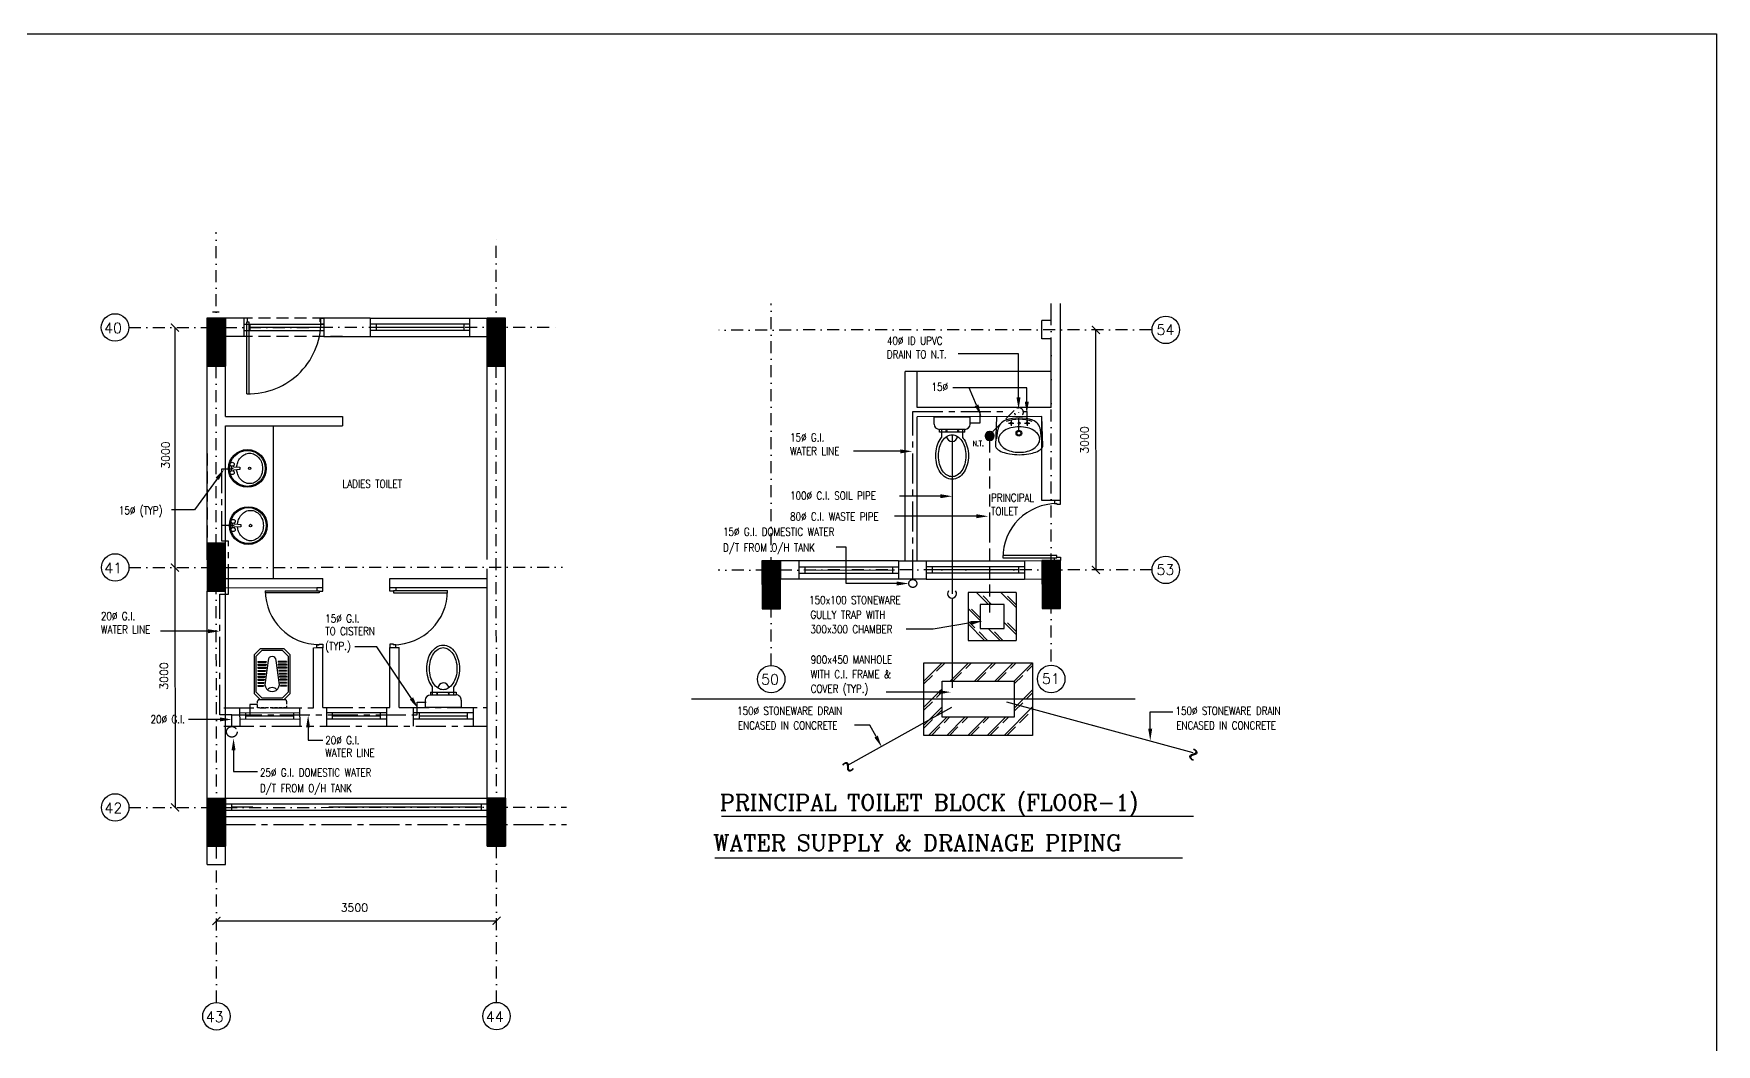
# Model space of a CAD drawing. Extents: x -437689 to -407696, y -55787 to -37037.
# Drawn here: x -421956 to -411439, y -43353 to -37037 of the extents above; entities that cross this region are included whole.
import ezdxf

# ---------------------------------------------------------------- set-up
doc = ezdxf.new("R2010")
doc.units = 0
doc.header["$LTSCALE"] = 150
doc.header["$MEASUREMENT"] = 0
for name, pattern in [('CENTER', [2, 1.25, -0.25, 0.25, -0.25]), ('DASHDOT', [1, 0.5, -0.25, 0, -0.25]), ('DASHED', [0.75, 0.5, -0.25]), ('HIDDEN', [9.525, 6.35, -3.175]), ('HIDDEN2', [0.1875, 0.125, -0.0625])]:
    doc.linetypes.add(name, pattern=pattern)
doc.layers.get('0').update_dxf_attribs({"linetype": 'CONTINUOUS'})
doc.layers.get('DEFPOINTS').update_dxf_attribs({"linetype": 'CONTINUOUS'})
for name, color, linetype in [('COL', 2, 'CONTINUOUS'), ('DIM', 6, 'CONTINUOUS'), ('DIM-NEW', 7, 'CONTINUOUS'), ('DOOR', 31, 'CONTINUOUS'), ('DR', 6, 'CONTINUOUS'), ('F', 9, 'CONTINUOUS'), ('GRID', 252, 'DASHDOT'), ('HAT', 9, 'CONTINUOUS'), ('LAYER1', 4, 'CENTER'), ('TE', 3, 'CONTINUOUS'), ('TEXT', 7, 'CONTINUOUS'), ('TOILET', 9, 'CONTINUOUS'), ('TXT', 7, 'CONTINUOUS'), ('VENT', 8, 'HIDDEN'), ('WALL', 7, 'CONTINUOUS'), ('WASTE', 3, 'DASHED'), ('WIN', 2, 'CONTINUOUS'), ('WIN-1', 56, 'CONTINUOUS')]:
    doc.layers.add(name, color=color, linetype=linetype)
doc.styles.add('RD', font='ROMAND.shx', dxfattribs={"width": 0.8})
doc.styles.add('ROMANC', font='ROMANC.SHX')
doc.styles.add('ROMAND', font='ROMAND', dxfattribs={"height": 300})
doc.styles.get("Standard").update_dxf_attribs({"font": 'romand.shx', "height": 225})
doc.styles.add('T', font='romans.shx', dxfattribs={"height": 450})
doc.styles.add('TESTI', font='ROMAND.SHX')

msp = doc.modelspace()

# ---------------------------------------------------------------- linework, layer by layer
at = {"color": 9}
for p, q in [((-415939, -39431), (-415944, -39612)), ((-415654, -39430), (-415939, -39431)), ((-415649, -39612), (-415654, -39430)), ((-415936, -39568), (-415930, -39514)), ((-415863, -39471), (-415830, -39471)), ((-415846, -39454), (-415846, -39487)), ((-415763, -39471), (-415730, -39471)), ((-415746, -39454), (-415746, -39487)), ((-415657, -39568), (-415663, -39513))]:
    msp.add_line(p, q, dxfattribs=at)
at = {"color": 0}
for p, q in [((-416009, -39554), (-415977, -39522)), ((-416008, -39543), (-415988, -39523)), ((-416006, -39563), (-415969, -39525)), ((-415966, -39575), (-416005, -39536)), ((-416002, -39569), (-415962, -39529)), ((-415960, -39571), (-416000, -39530)), ((-415997, -39574), (-415957, -39534)), ((-415956, -39565), (-415994, -39526)), ((-415990, -39578), (-415954, -39542)), ((-415953, -39557), (-415987, -39523)), ((-415952, -39547), (-415976, -39522)), ((-415984, -39579), (-416009, -39554)), ((-415974, -39578), (-416008, -39544)), ((-415981, -39579), (-415952, -39551)), ((-415966, -39575), (-415956, -39565))]:
    msp.add_line(p, q, dxfattribs=at)
for p, q in [((-420709, -40111), (-420778, -40111)), ((-415816, -40529), (-416116, -40529)), ((-416116, -40529), (-416116, -40829)), ((-415816, -40529), (-415816, -40829)), ((-415891, -40604), (-416041, -40604)), ((-416041, -40604), (-416041, -40754)), ((-415891, -40604), (-416041, -40604)), ((-415891, -40754), (-415891, -40604)), ((-416041, -40754), (-415891, -40754)), ((-416116, -40829), (-415816, -40829)), ((-416392, -41423), (-416392, -40968)), ((-416392, -40968), (-416277, -40968)), ((-416392, -40968), (-415712, -40968)), ((-415712, -40968), (-415712, -41423)), ((-416277, -41308), (-416277, -41083)), ((-416277, -41083), (-415827, -41083)), ((-415827, -41083), (-415827, -41308)), ((-415827, -41308), (-416277, -41308)), ((-416277, -41423), (-416392, -41423)), ((-415712, -41423), (-416392, -41423))]:
    msp.add_line(p, q)
at = {"color": 9, "linetype": 'HIDDEN2'}
for p, q in [((-420556, -41250), (-420556, -41209)), ((-420546, -41199), (-420385, -41199)), ((-420375, -41209), (-420375, -41250)), ((-420375, -41250), (-420556, -41250))]:
    msp.add_line(p, q, dxfattribs=at)
at = {"linetype": 'CONTINUOUS'}
for p, q in [((-417657, -41928), (-414707, -41928)), ((-417698, -42188), (-414775, -42188))]:
    msp.add_line(p, q, dxfattribs=at)
at = {"color": 0, "linetype": 'ByBlock', "const_width": 7.5}
for points in [[(-421098, -38848), (-421048, -38898)], [(-421048, -38898), (-421098, -38848)], [(-415292, -38913), (-415342, -38863)], [(-421098, -40348), (-421048, -40398)], [(-421048, -40398), (-421098, -40348)], [(-415341, -40363), (-415291, -40413)], [(-421097, -41848), (-421047, -41898)], [(-420788, -42557), (-420838, -42607)], [(-419088, -42606), (-419038, -42556)]]:
    msp.add_lwpolyline(points, dxfattribs=at)
for points in [[(-416063, -39359), (-416109, -39251), (-416160, -39251), (-416211, -39251)], [(-415749, -39337), (-415749, -39251), (-416107, -39251), (-416158, -39251)], [(-416539, -39647), (-416781, -39647), (-416831, -39647)], [(-420808, -39818), (-420951, -40013), (-421044, -40013), (-421095, -40013)], [(-416561, -40473), (-416878, -40473), (-416878, -40247), (-416940, -40247), (-416940, -40247)], [(-420867, -40771), (-421113, -40771), (-421163, -40771)], [(-416100, -40720), (-416333, -40759), (-416452, -40759), (-416503, -40759)], [(-419595, -41192), (-419810, -40869), (-419897, -40869), (-419948, -40869)], [(-416298, -41152), (-416627, -41152), (-416627, -41152)], [(-420792, -41323), (-420938, -41323), (-420988, -41323)], [(-420706, -41516), (-420706, -41648), (-420606, -41648), (-420556, -41648)]]:
    msp.add_lwpolyline(points)
at = {"color": 9}
for centre, radius in [((-415846, -39471), 6.77), ((-415798, -39534), 17.5), ((-415798, -39534), 12.3), ((-415796, -39471), 6.77), ((-415746, -39471), 6.77)]:
    msp.add_circle(centre, radius, dxfattribs=at)
for start, end in [(0, 180), (180, 360)]:
    msp.add_arc((-415981, -39551), 28.5, start, end)
for centre, radius, start, end in [((-415856, -39522), 74, 109.743, 173.3098), ((-415837, -39598), 95.7, 121.8777, 146.3341), ((-415812, -39637), 142, 104.4558, 121.8777), ((-415796, -39689), 251, 70.3021, 109.743), ((-415796, -39689), 242, 70.3021, 109.743), ((-415796, -39700), 206, 90.0226, 104.4558), ((-415796, -39700), 206, 75.5893, 90.0226), ((-415780, -39637), 142, 58.1674, 75.5893), ((-415737, -39522), 74, 6.7353, 70.3021), ((-415756, -39598), 95.7, 33.711, 58.1674), ((-415920, -39612), 24.1, 176.8665, 180.0226), ((-415920, -39612), 24.1, 180.0226, 227.5123), ((-415862, -39549), 110, 227.5123, 249.2312), ((-415874, -39573), 51.1, 146.3341, 180.0226), ((-415874, -39573), 51.1, 180.0226, 213.711), ((-415837, -39548), 95.7, 213.711, 238.1674), ((-415812, -39509), 142, 238.1674, 255.5893), ((-415796, -39447), 206, 255.5893, 270.0226), ((-415796, -39447), 206, 270.0226, 284.4558), ((-415780, -39509), 142, 284.4558, 301.8777), ((-415756, -39548), 95.7, 301.8777, 326.3341), ((-415731, -39549), 110, 290.814, 312.5328), ((-415719, -39573), 51.1, 0.0226, 33.711), ((-415719, -39573), 51.1, 326.3341, 0.0226), ((-415673, -39612), 24.1, 312.5328, 0.0226), ((-415673, -39612), 24.1, 0.0226, 3.1786), ((-415822, -39445), 221, 249.2312, 261.0846), ((-415796, -39280), 388, 261.0846, 270.0226), ((-415796, -39280), 388, 270.0226, 278.9605), ((-415770, -39445), 221, 278.9605, 290.814)]:
    msp.add_arc(centre, radius, start, end, dxfattribs=at)
at = {"color": 9, "linetype": 'HIDDEN2'}
for centre, start, end in [((-420546, -41209), 90, 180), ((-420385, -41209), 0, 90)]:
    msp.add_arc(centre, 10.1, start, end, dxfattribs=at)
for points in [[(-416051, -39354), (-416033, -39428), (-416074, -39364)], [(-415736, -39337), (-415749, -39412), (-415761, -39337)], [(-416539, -39635), (-416464, -39647), (-416539, -39660)], [(-420818, -39811), (-420764, -39758), (-420798, -39826)], [(-416561, -40461), (-416486, -40473), (-416561, -40486)], [(-420867, -40759), (-420792, -40771), (-420867, -40784)], [(-416102, -40708), (-416026, -40708), (-416098, -40733)], [(-419584, -41185), (-419553, -41254), (-419605, -41199)], [(-416298, -41140), (-416223, -41152), (-416298, -41165)], [(-420792, -41310), (-420717, -41323), (-420792, -41335)], [(-420719, -41516), (-420706, -41441), (-420694, -41516)]]:
    msp.add_solid(points)
at = {"layer": 'COL'}
for p, q in [((-420872, -38815), (-420757, -38815)), ((-420872, -38815), (-420757, -38815)), ((-419122, -38814), (-419007, -38814)), ((-419122, -38814), (-419007, -38814)), ((-420872, -39115), (-420757, -39115)), ((-420872, -39115), (-420757, -39115)), ((-420871, -40222), (-420756, -40222)), ((-420871, -40222), (-420756, -40222)), ((-417288, -40631), (-417403, -40631)), ((-417288, -40631), (-417403, -40631)), ((-415538, -40630), (-415653, -40630)), ((-415538, -40630), (-415653, -40630)), ((-420871, -42115), (-420756, -42115)), ((-420871, -42115), (-420756, -42115)), ((-419121, -42114), (-419006, -42114)), ((-419121, -42114), (-419006, -42114))]:
    msp.add_line(p, q, dxfattribs=at)
at = {"layer": 'COL', "const_width": 115}
for points in [[(-420814, -39115), (-420814, -38815)], [(-420814, -38815), (-420814, -39115)], [(-419064, -38814), (-419064, -39114)], [(-420814, -40222), (-420814, -40522)], [(-417346, -40631), (-417346, -40331)], [(-415596, -40630), (-415596, -40330)], [(-420813, -42115), (-420813, -41815)], [(-419063, -42114), (-419063, -41814)]]:
    msp.add_lwpolyline(points, dxfattribs=at)
at = {"layer": 'COL'}
for points in [[(-420872, -39115), (-420872, -38815), (-420872, -38815), (-420757, -38815), (-420757, -39115)], [(-420872, -38815), (-420872, -39115), (-420872, -39115), (-420757, -39115), (-420757, -38815)], [(-419122, -38814), (-419122, -39114), (-419122, -39114), (-419007, -39114), (-419007, -38814)], [(-420871, -40222), (-420871, -40522), (-420871, -40522), (-420756, -40522), (-420756, -40222)], [(-417288, -40631), (-417289, -40331), (-417289, -40331), (-417404, -40331), (-417403, -40631)], [(-415538, -40630), (-415539, -40330), (-415539, -40330), (-415654, -40330), (-415653, -40630)], [(-420871, -42115), (-420871, -41815), (-420871, -41815), (-420756, -41815), (-420756, -42115)], [(-419121, -42114), (-419121, -41814), (-419121, -41814), (-419006, -41814), (-419006, -42114)]]:
    msp.add_lwpolyline(points, close=True, dxfattribs=at)
at = {"layer": 'DEFPOINTS', "color": 9}
for p, q in [((-415939, -39431), (-415944, -39612)), ((-415654, -39430), (-415939, -39431)), ((-415649, -39612), (-415654, -39430))]:
    msp.add_line(p, q, dxfattribs=at)
for centre, radius, start, end in [((-415920, -39612), 24.1, 180.0226, 227.5123), ((-415862, -39549), 110, 227.5123, 249.2312), ((-415731, -39549), 110, 290.814, 312.5328), ((-415673, -39612), 24.1, 312.5328, 0.0226), ((-415673, -39612), 24.1, 0.0226, 3.1786), ((-415822, -39445), 221, 249.2312, 261.0846), ((-415796, -39280), 388, 261.0846, 270.0226), ((-415796, -39280), 388, 270.0226, 278.9605), ((-415770, -39445), 221, 278.9605, 290.814)]:
    msp.add_arc(centre, radius, start, end, dxfattribs=at)
at = {"layer": 'DIM-NEW', "color": 252, "linetype": 'CENTER', "ltscale": 900}
for p, q in [((-421073, -38873), (-421073, -40373)), ((-421073, -40373), (-421072, -41873))]:
    msp.add_line(p, q, dxfattribs=at)
at = {"layer": 'DOOR', "color": 8}
for p, q in [((-420619, -38815), (-420642, -38815)), ((-420642, -38815), (-420642, -38852)), ((-420642, -38852), (-420623, -38852)), ((-420623, -39287), (-420623, -38837)), ((-420623, -38837), (-420610, -38837)), ((-420623, -38852), (-420623, -38837)), ((-420623, -38837), (-420619, -38837)), ((-420619, -38837), (-420619, -38815)), ((-420610, -38837), (-420610, -39287)), ((-420164, -38814), (-420142, -38814)), ((-420164, -38837), (-420164, -38814)), ((-420161, -38837), (-420164, -38837)), ((-420161, -38852), (-420161, -38837)), ((-420142, -38852), (-420161, -38852)), ((-420142, -38814), (-420142, -38852)), ((-415539, -39955), (-415576, -39955)), ((-415576, -39955), (-415576, -39974)), ((-415539, -39978), (-415539, -39955)), ((-415576, -39974), (-415561, -39974)), ((-415561, -39974), (-415561, -39978)), ((-415561, -39978), (-415539, -39978)), ((-415899, -40312), (-415561, -40312)), ((-415561, -40299), (-415898, -40299)), ((-415576, -40330), (-415576, -40312)), ((-415576, -40312), (-415561, -40312)), ((-415539, -40330), (-415576, -40330)), ((-415561, -40312), (-415561, -40299)), ((-415561, -40312), (-415561, -40308)), ((-415561, -40308), (-415539, -40308)), ((-415539, -40308), (-415539, -40330)), ((-420508, -40518), (-420171, -40518)), ((-420171, -40531), (-420508, -40532)), ((-420148, -40500), (-420186, -40500)), ((-420186, -40500), (-420186, -40518)), ((-420186, -40518), (-420171, -40518)), ((-420171, -40518), (-420171, -40531)), ((-420171, -40518), (-420171, -40522)), ((-420171, -40522), (-420148, -40522)), ((-420148, -40522), (-420148, -40500)), ((-419729, -40522), (-419729, -40499)), ((-419729, -40499), (-419692, -40499)), ((-419707, -40522), (-419729, -40522)), ((-419369, -40518), (-419707, -40518)), ((-419707, -40518), (-419707, -40531)), ((-419692, -40518), (-419707, -40518)), ((-419707, -40518), (-419707, -40522)), ((-419707, -40531), (-419370, -40531)), ((-419692, -40499), (-419692, -40518)), ((-420186, -40875), (-420186, -40856)), ((-420186, -40856), (-420171, -40856)), ((-420148, -40875), (-420186, -40875)), ((-420171, -40856), (-420171, -40852)), ((-420171, -40852), (-420148, -40852)), ((-420148, -40852), (-420148, -40875)), ((-419729, -40852), (-419729, -40874)), ((-419707, -40852), (-419729, -40852)), ((-419729, -40874), (-419692, -40874)), ((-419707, -40856), (-419707, -40852)), ((-419692, -40856), (-419707, -40856)), ((-419692, -40874), (-419692, -40856))]:
    msp.add_line(p, q, dxfattribs=at)
for centre, radius, start, end in [((-420610, -38837), 450, 268.3499, 2.891), ((-415561, -40312), 338, 90.0226, 180.0226), ((-420171, -40518), 337, 180.0226, 270.0226), ((-419707, -40518), 338, 270.0226, 0.0226)]:
    msp.add_arc(centre, radius, start, end, dxfattribs=at)
at = {"layer": 'DR'}
for p, q in [((-416216, -39551), (-416216, -40538)), ((-416216, -40134), (-416216, -40236)), ((-416216, -40564), (-416216, -41125)), ((-415875, -41212), (-414712, -41530)), ((-416219, -41249), (-416873, -41612)), ((-415339, -41358), (-415241, -41385))]:
    msp.add_line(p, q, dxfattribs=at)
at = {"layer": 'DR', "color": 3}
msp.add_line((-415981, -40081), (-415981, -40183), dxfattribs=at)
at = {"layer": 'DR'}
for points in [[(-415800, -39310), (-415800, -39037), (-416126, -39037), (-416177, -39037)], [(-416289, -39928), (-416493, -39928), (-416544, -39928)], [(-416064, -40053), (-416525, -40053), (-416575, -40053)], [(-414977, -41381), (-414977, -41275), (-414885, -41275), (-414835, -41275)], [(-416690, -41430), (-416730, -41358), (-416775, -41358), (-416825, -41358)]]:
    msp.add_lwpolyline(points, dxfattribs=at)
msp.add_arc((-416216, -40536), 28.1, 143.1301, 36.8699, dxfattribs=at)
for points in [[(-415788, -39310), (-415800, -39385), (-415813, -39310)], [(-416289, -39915), (-416214, -39928), (-416289, -39940)], [(-416064, -40040), (-415989, -40053), (-416064, -40065)], [(-416680, -41424), (-416655, -41496), (-416701, -41436)], [(-414965, -41381), (-414977, -41456), (-414990, -41381)]]:
    msp.add_solid(points, dxfattribs=at)
at = {"layer": 'F'}
for p, q in [((-420722, -39739), (-420722, -39769)), ((-420708, -39739), (-420708, -39741)), ((-420705, -39743), (-420666, -39747)), ((-420666, -39747), (-420666, -39761)), ((-420708, -39767), (-420708, -39769)), ((-420666, -39761), (-420705, -39765)), ((-420717, -40096), (-420716, -40126)), ((-420702, -40096), (-420702, -40098)), ((-420702, -40124), (-420702, -40126)), ((-420700, -40100), (-420661, -40104)), ((-420661, -40118), (-420700, -40122)), ((-420661, -40104), (-420661, -40118))]:
    msp.add_line(p, q, dxfattribs=at)
for points in [[(-420686, -39745, -0.064435), (-420680, -39717, -0.091719), (-420663, -39687, -0.103599), (-420636, -39666, -0.113912), (-420606, -39659, -0.113912), (-420575, -39666, -0.103599), (-420549, -39687, -0.091719), (-420531, -39717, -0.084785), (-420525, -39754, -0.084785), (-420531, -39791, -0.091719), (-420549, -39821, -0.103599), (-420575, -39842, -0.113912), (-420606, -39849, -0.113912), (-420636, -39842, -0.103599), (-420663, -39821, -0.091719), (-420680, -39791, -0.064435), (-420686, -39763)], [(-420681, -40102, -0.064435), (-420675, -40074, -0.091719), (-420657, -40044, -0.103599), (-420631, -40023, -0.113912), (-420600, -40016, -0.113912), (-420570, -40023, -0.103599), (-420543, -40044, -0.091719), (-420526, -40074, -0.084785), (-420520, -40111, -0.084785), (-420526, -40148, -0.091719), (-420543, -40178, -0.103599), (-420570, -40199, -0.113912), (-420600, -40206, -0.113912), (-420630, -40199, -0.103599), (-420657, -40178, -0.091719), (-420675, -40148, -0.064435), (-420681, -40120)]]:
    msp.add_lwpolyline(points, format="xyb", dxfattribs=at)
for centre, radius in [((-420620, -39754), 118), ((-420620, -39754), 112), ((-420715, -39728), 12.8), ((-420715, -39754), 4.09), ((-420606, -39754), 7.66), ((-420715, -39780), 12.8), ((-420614, -40111), 118), ((-420614, -40111), 112), ((-420709, -40085), 12.8), ((-420709, -40136), 12.8), ((-420709, -40111), 4.09), ((-420600, -40111), 7.66)]:
    msp.add_circle(centre, radius, dxfattribs=at)
for centre, start, end in [((-420705, -39741), 180.0226, 264.6317), ((-420705, -39767), 95.4136, 180.0226), ((-420700, -40098), 180.0226, 264.6317), ((-420700, -40124), 95.4136, 180.0226)]:
    msp.add_arc(centre, 2.55, start, end, dxfattribs=at)
at = {"layer": 'GRID'}
for p, q in [((-420813, -43092), (-420815, -38278)), ((-419063, -43091), (-419065, -38302)), ((-417346, -40985), (-417347, -38724)), ((-415596, -40961), (-415597, -38723)), ((-421361, -38873), (-418673, -38871)), ((-414970, -38888), (-417674, -38889)), ((-421360, -40373), (-418650, -40371)), ((-414966, -40388), (-417677, -40389)), ((-421360, -41873), (-418626, -41871))]:
    msp.add_line(p, q, dxfattribs=at)
at = {"layer": 'HAT'}
for p, q in [((-415987, -40604), (-416062, -40529)), ((-415816, -40624), (-415910, -40529)), ((-416041, -40704), (-416116, -40629)), ((-416012, -40829), (-416116, -40726)), ((-415915, -40829), (-415990, -40754)), ((-415816, -40791), (-415891, -40716)), ((-416392, -41083), (-416277, -40968)), ((-416228, -41083), (-416113, -40968)), ((-416076, -41083), (-415961, -40968)), ((-415948, -41083), (-415833, -40968)), ((-415827, -41083), (-415712, -40968)), ((-416392, -41247), (-416277, -41132)), ((-415827, -41253), (-415712, -41138)), ((-416392, -41359), (-416277, -41244)), ((-416363, -41423), (-416249, -41309)), ((-416249, -41423), (-416135, -41309)), ((-416117, -41423), (-416002, -41308)), ((-415997, -41423), (-415882, -41308)), ((-415891, -41423), (-415712, -41244))]:
    msp.add_line(p, q, dxfattribs=at)
at = {"layer": 'HAT', "linetype": 'DASHED'}
for p, q in [((-415969, -40604), (-416044, -40529)), ((-415816, -40606), (-415892, -40529)), ((-416041, -40687), (-416116, -40612)), ((-415816, -40773), (-415891, -40698)), ((-415994, -40829), (-416116, -40708)), ((-415898, -40829), (-415973, -40754)), ((-416392, -41101), (-416259, -40968)), ((-416210, -41083), (-416095, -40968)), ((-416058, -41083), (-415943, -40968)), ((-415931, -41083), (-415816, -40968)), ((-415827, -41101), (-415712, -40986)), ((-416392, -41265), (-416277, -41150)), ((-415827, -41271), (-415712, -41156)), ((-416392, -41377), (-416277, -41262)), ((-416345, -41423), (-416231, -41309)), ((-416232, -41423), (-416118, -41309)), ((-416100, -41423), (-415985, -41308)), ((-415979, -41423), (-415864, -41308)), ((-415873, -41423), (-415712, -41262))]:
    msp.add_line(p, q, dxfattribs=at)
at = {"layer": 'LAYER1'}
for p, q in [((-416461, -40448), (-416461, -39399)), ((-416461, -39399), (-415873, -39399)), ((-416041, -39468), (-416041, -39399)), ((-415771, -39399), (-415748, -39399)), ((-415748, -39399), (-415748, -39475)), ((-416103, -39468), (-416041, -39468)), ((-420779, -40208), (-420779, -39757)), ((-420779, -39757), (-420717, -39757)), ((-420738, -40208), (-420779, -40208)), ((-420738, -40540), (-420738, -40208)), ((-420791, -41295), (-420791, -40540)), ((-420791, -40540), (-420738, -40540)), ((-419559, -41295), (-419559, -41214)), ((-419559, -41214), (-419503, -41214)), ((-420717, -41295), (-420791, -41295)), ((-420717, -41367), (-420717, -41295)), ((-420717, -41295), (-419559, -41295)), ((-420556, -41229), (-420604, -41229)), ((-420604, -41229), (-420604, -41302))]:
    msp.add_line(p, q, dxfattribs=at)
msp.add_lwpolyline([(-420240, -41372), (-420240, -41453), (-420199, -41453), (-420148, -41453)], dxfattribs=at)
for centre, radius in [((-416461, -40473), 24.9), ((-420717, -41400), 33.2)]:
    msp.add_circle(centre, radius, dxfattribs=at)
msp.add_solid([(-420253, -41372), (-420240, -41297), (-420228, -41372)], dxfattribs=at)
at = {"layer": 'TE', "color": 252, "ltscale": 900}
msp.add_line((-420813, -42582), (-419063, -42581), dxfattribs=at)
at = {"layer": 'TEXT', "linetype": 'CONTINUOUS'}
for centre in [(-421447, -38873), (-414880, -38888), (-421446, -40373), (-414880, -40388), (-417346, -41071), (-415596, -41070), (-421446, -41873), (-420813, -43178), (-419063, -43177)]:
    msp.add_circle(centre, 86, dxfattribs=at)
at = {"layer": 'TOILET'}
for p, q in [((-416328, -39431), (-416103, -39431)), ((-416328, -39478), (-416328, -39431)), ((-416103, -39477), (-416103, -39431)), ((-416295, -39527), (-416295, -39510)), ((-416136, -39510), (-416295, -39510)), ((-416136, -39527), (-416295, -39527)), ((-416281, -39510), (-416281, -39561)), ((-416150, -39510), (-416150, -39561)), ((-416136, -39527), (-416136, -39510)), ((-420575, -40917), (-420538, -40880)), ((-420565, -40927), (-420528, -40890)), ((-420538, -40880), (-420393, -40880)), ((-420528, -40890), (-420403, -40890)), ((-420403, -40890), (-420365, -40927)), ((-420393, -40880), (-420355, -40917)), ((-420575, -41162), (-420575, -40917)), ((-420565, -41152), (-420565, -40927)), ((-420554, -40960), (-420502, -40960)), ((-420554, -40960), (-420554, -40965)), ((-420554, -40965), (-420502, -40965)), ((-420554, -40978), (-420554, -40983)), ((-420554, -40978), (-420502, -40978)), ((-420554, -40983), (-420502, -40983)), ((-420554, -40997), (-420554, -41002)), ((-420554, -40997), (-420502, -40997)), ((-420554, -40997), (-420554, -41002)), ((-420554, -40997), (-420502, -40997)), ((-420554, -41002), (-420502, -41002)), ((-420554, -41002), (-420502, -41002)), ((-420490, -40954), (-420509, -41092)), ((-420502, -40960), (-420502, -40965)), ((-420502, -40978), (-420502, -40983)), ((-420502, -40997), (-420502, -41002)), ((-420502, -40997), (-420502, -41002)), ((-420422, -41092), (-420440, -40954)), ((-420376, -40960), (-420428, -40960)), ((-420428, -40960), (-420428, -40965)), ((-420376, -40965), (-420428, -40965)), ((-420376, -40978), (-420428, -40978)), ((-420428, -40978), (-420428, -40983)), ((-420376, -40983), (-420428, -40983)), ((-420376, -40997), (-420428, -40997)), ((-420376, -40997), (-420428, -40997)), ((-420428, -40997), (-420428, -41002)), ((-420428, -40997), (-420428, -41002)), ((-420376, -41002), (-420428, -41002)), ((-420376, -41002), (-420428, -41002)), ((-420376, -40960), (-420376, -40965)), ((-420376, -40978), (-420376, -40983)), ((-420376, -40997), (-420376, -41002)), ((-420376, -40997), (-420376, -41002)), ((-420365, -40927), (-420365, -41152)), ((-420355, -40917), (-420355, -41162)), ((-420554, -41016), (-420554, -41021)), ((-420554, -41016), (-420506, -41016)), ((-420554, -41021), (-420506, -41021)), ((-420554, -41035), (-420554, -41040)), ((-420554, -41035), (-420554, -41040)), ((-420554, -41035), (-420509, -41035)), ((-420554, -41035), (-420509, -41035)), ((-420554, -41040), (-420509, -41040)), ((-420554, -41040), (-420509, -41040)), ((-420554, -41053), (-420554, -41058)), ((-420554, -41053), (-420511, -41053)), ((-420554, -41058), (-420511, -41058)), ((-420554, -41072), (-420554, -41077)), ((-420554, -41072), (-420554, -41077)), ((-420554, -41072), (-420514, -41072)), ((-420554, -41072), (-420514, -41072)), ((-420554, -41077), (-420514, -41077)), ((-420554, -41077), (-420514, -41077)), ((-420554, -41091), (-420554, -41096)), ((-420554, -41091), (-420516, -41091)), ((-420554, -41096), (-420516, -41096)), ((-420554, -41110), (-420519, -41110)), ((-420554, -41110), (-420519, -41110)), ((-420554, -41110), (-420554, -41115)), ((-420554, -41110), (-420554, -41115)), ((-420554, -41115), (-420519, -41115)), ((-420554, -41115), (-420519, -41115)), ((-420519, -41110), (-420519, -41115)), ((-420519, -41110), (-420519, -41115)), ((-420516, -41091), (-420516, -41096)), ((-420514, -41072), (-420514, -41077)), ((-420514, -41072), (-420514, -41077)), ((-420511, -41053), (-420511, -41058)), ((-420509, -41035), (-420509, -41040)), ((-420509, -41035), (-420509, -41040)), ((-420506, -41016), (-420506, -41021)), ((-420376, -41016), (-420424, -41016)), ((-420424, -41016), (-420424, -41021)), ((-420376, -41021), (-420424, -41021)), ((-420376, -41035), (-420422, -41035)), ((-420376, -41035), (-420422, -41035)), ((-420422, -41035), (-420422, -41040)), ((-420422, -41035), (-420422, -41040)), ((-420376, -41040), (-420422, -41040)), ((-420376, -41040), (-420422, -41040)), ((-420376, -41053), (-420419, -41053)), ((-420419, -41053), (-420419, -41058)), ((-420376, -41058), (-420419, -41058)), ((-420417, -41072), (-420417, -41077)), ((-420417, -41072), (-420417, -41077)), ((-420376, -41072), (-420417, -41072)), ((-420376, -41072), (-420417, -41072)), ((-420376, -41077), (-420417, -41077)), ((-420376, -41077), (-420417, -41077)), ((-420414, -41091), (-420414, -41096)), ((-420376, -41091), (-420414, -41091)), ((-420376, -41096), (-420414, -41096)), ((-420376, -41110), (-420412, -41110)), ((-420376, -41110), (-420412, -41110)), ((-420412, -41110), (-420412, -41115)), ((-420412, -41110), (-420412, -41115)), ((-420376, -41115), (-420412, -41115)), ((-420376, -41115), (-420412, -41115)), ((-420376, -41016), (-420376, -41021)), ((-420376, -41035), (-420376, -41040)), ((-420376, -41035), (-420376, -41040)), ((-420376, -41053), (-420376, -41058)), ((-420376, -41072), (-420376, -41077)), ((-420376, -41072), (-420376, -41077)), ((-420376, -41091), (-420376, -41096)), ((-420376, -41110), (-420376, -41115)), ((-420376, -41110), (-420376, -41115)), ((-419462, -41170), (-419462, -41119)), ((-419330, -41170), (-419330, -41119)), ((-420538, -41200), (-420575, -41162)), ((-420528, -41190), (-420565, -41152)), ((-420393, -41200), (-420538, -41200)), ((-420403, -41190), (-420528, -41190)), ((-420365, -41152), (-420403, -41190)), ((-420355, -41162), (-420393, -41200)), ((-419509, -41203), (-419509, -41249)), ((-419476, -41153), (-419476, -41170)), ((-419476, -41153), (-419316, -41153)), ((-419476, -41170), (-419316, -41170)), ((-419316, -41153), (-419316, -41170)), ((-419283, -41202), (-419283, -41249)), ((-419283, -41249), (-419509, -41249))]:
    msp.add_line(p, q, dxfattribs=at)
at = {"layer": 'TOILET', "const_width": 6.41}
for points in [[(-416247, -39519, -1), (-416254, -39519, -1)], [(-416174, -39519, -1), (-416181, -39519, -1)], [(-419437, -41161, -1), (-419431, -41161, -1)], [(-419364, -41161, -1), (-419358, -41161, -1)]]:
    msp.add_lwpolyline(points, format="xyb", close=True, dxfattribs=at)
at = {"layer": 'TOILET'}
for points in [[(-416150, -39561, -0.031509), (-416141, -39573, -0.078737), (-416121, -39618, -0.06613), (-416113, -39674, -0.06613), (-416121, -39731, -0.078737), (-416141, -39776, -0.107167), (-416176, -39811, -0.142278), (-416215, -39822, -0.142278), (-416255, -39811, -0.107167), (-416290, -39777, -0.078737), (-416310, -39731, -0.06613), (-416318, -39675, -0.06613), (-416310, -39618, -0.078737), (-416290, -39573, -0.031509), (-416281, -39561, -0.142278)], [(-419462, -41119, -0.031509), (-419471, -41107, -0.078737), (-419491, -41062, -0.06613), (-419499, -41006, -0.06613), (-419491, -40949, -0.078737), (-419471, -40904, -0.107167), (-419436, -40869, -0.142278), (-419396, -40858, -0.142278), (-419357, -40869, -0.107167), (-419322, -40903, -0.078737), (-419302, -40949, -0.06613), (-419294, -41005, -0.06613), (-419302, -41062, -0.078737), (-419322, -41107, -0.031509), (-419330, -41119, -0.142278)]]:
    msp.add_lwpolyline(points, format="xyb", dxfattribs=at)
for points in [[(-416215, -39543, -0.142278), (-416185, -39552, -0.107167), (-416155, -39582, -0.078737), (-416136, -39622, -0.06613), (-416129, -39674, -0.06613), (-416136, -39727, -0.078737), (-416155, -39767, -0.107167), (-416184, -39797, -0.142278), (-416215, -39806, -0.142278), (-416246, -39797, -0.107167), (-416276, -39768, -0.078737), (-416294, -39727, -0.06613), (-416301, -39675, -0.06613), (-416294, -39622, -0.078737), (-416276, -39582, -0.107167), (-416246, -39552, -0.142278)], [(-419396, -41137, -0.142278), (-419427, -41128, -0.107167), (-419457, -41098, -0.078737), (-419475, -41058, -0.06613), (-419482, -41006, -0.06613), (-419475, -40953, -0.078737), (-419457, -40913, -0.107167), (-419427, -40883, -0.142278), (-419396, -40874, -0.142278), (-419366, -40883, -0.107167), (-419336, -40912, -0.078737), (-419317, -40953, -0.06613), (-419310, -41005, -0.06613), (-419317, -41058, -0.078737), (-419336, -41098, -0.107167), (-419365, -41128, -0.142278)]]:
    msp.add_lwpolyline(points, format="xyb", close=True, dxfattribs=at)
for centre, radius, start, end in [((-416295, -39477), 32.9, 180.0614, 270.0614), ((-416136, -39477), 32.9, 270.0614, 0.0614), ((-416216, -39551), 34.3, 187.1558, 355.0487), ((-420465, -40954), 25, 0, 180), ((-420465, -41104), 45.1, 164.7619, 15.2381), ((-419395, -41129), 34.3, 7.1558, 175.0488), ((-420464, -41161), 37.5, 39.2263, 143.3943), ((-419476, -41203), 32.9, 90.0614, 180.0614), ((-419316, -41202), 32.9, 0.0614, 90.0614)]:
    msp.add_arc(centre, radius, start, end, dxfattribs=at)
at = {"layer": 'VENT'}
for p, q in [((-420797, -38777), (-420837, -38777)), ((-419816, -38852), (-419816, -38892)), ((-419268, -38852), (-419268, -38892)), ((-420631, -41283), (-420631, -41323)), ((-420331, -41302), (-420631, -41303)), ((-420331, -41282), (-420331, -41322)), ((-420089, -41282), (-420089, -41322)), ((-419789, -41302), (-420089, -41302)), ((-419789, -41282), (-419789, -41322)), ((-419546, -41282), (-419546, -41322)), ((-419246, -41302), (-419546, -41302)), ((-419246, -41282), (-419246, -41322)), ((-420718, -41892), (-420718, -41852)), ((-419158, -41852), (-419158, -41892)), ((-419158, -41872), (-420718, -41872))]:
    msp.add_line(p, q, dxfattribs=at)
at = {"layer": 'VENT', "const_width": 7.5}
msp.add_lwpolyline([(-419268, -38872), (-419816, -38872)], dxfattribs=at)
at = {"layer": 'WALL', "color": 7, "linetype": 'CONTINUOUS', "ltscale": 900}
for p, q in [((-437689, -37037), (-411439, -37037)), ((-411439, -37037), (-411439, -55787))]:
    msp.add_line(p, q, dxfattribs=at)
at = {"layer": 'WALL'}
for p, q in [((-415597, -38830), (-415597, -38723)), ((-415539, -39955), (-415539, -38723)), ((-419121, -40324), (-419122, -38814)), ((-419122, -38814), (-419007, -38814)), ((-419006, -41814), (-419007, -38814)), ((-415654, -38945), (-415654, -38830)), ((-415597, -38830), (-415654, -38830)), ((-420871, -40325), (-420872, -38930)), ((-420757, -39430), (-420757, -38930)), ((-415597, -38945), (-415654, -38945)), ((-415596, -39373), (-415597, -38945)), ((-419007, -39114), (-419122, -39114)), ((-419007, -39114), (-419122, -39114)), ((-416509, -40331), (-416509, -39148)), ((-415597, -39148), (-416509, -39148)), ((-416434, -39373), (-416434, -39148)), ((-420757, -39430), (-420026, -39429)), ((-415596, -39373), (-416434, -39373)), ((-415654, -39430), (-416434, -39431)), ((-416434, -40331), (-416434, -39431)), ((-415654, -39955), (-415654, -39430)), ((-420756, -40325), (-420757, -39487)), ((-420757, -39487), (-420025, -39487)), ((-415539, -39955), (-415654, -39955)), ((-419121, -41249), (-419121, -40382)), ((-417404, -40331), (-417289, -40331)), ((-417404, -40331), (-417289, -40331)), ((-415654, -40330), (-415539, -40330)), ((-415539, -40445), (-415539, -40330)), ((-420814, -40442), (-420149, -40442)), ((-419729, -40442), (-419121, -40442)), ((-419729, -40499), (-419729, -40442)), ((-420756, -40500), (-420149, -40499)), ((-419729, -40499), (-419121, -40499)), ((-420206, -40875), (-420149, -40874)), ((-419729, -41249), (-419729, -40874)), ((-419729, -40874), (-419671, -40874)), ((-419671, -41249), (-419671, -40874)), ((-419121, -41814), (-419121, -41247)), ((-419006, -41814), (-419121, -41814)), ((-420871, -42230), (-420871, -41930)), ((-420871, -42230), (-420871, -41930)), ((-420756, -42230), (-420756, -41930))]:
    msp.add_line(p, q, dxfattribs=at)
at = {"layer": 'WALL', "linetype": 'CONTINUOUS'}
for p, q in [((-420875, -38815), (-420794, -38815)), ((-420872, -38815), (-420757, -38815)), ((-420757, -38815), (-420757, -38930)), ((-420642, -38815), (-420757, -38815)), ((-420642, -38815), (-420642, -38930)), ((-420142, -38814), (-420142, -38929)), ((-419853, -38814), (-420142, -38814)), ((-419853, -38814), (-420026, -38814)), ((-419853, -38814), (-419853, -38929)), ((-419853, -38814), (-419853, -38929)), ((-419231, -38814), (-419116, -38814)), ((-419231, -38814), (-419231, -38929)), ((-419116, -38814), (-419116, -38929)), ((-420872, -38930), (-420872, -39086)), ((-420757, -39430), (-420757, -38930)), ((-420642, -38930), (-420757, -38930)), ((-420142, -38929), (-419853, -38929)), ((-420026, -38929), (-419853, -38929)), ((-419231, -38929), (-419116, -38929)), ((-420026, -39429), (-420025, -39487)), ((-420456, -40442), (-420457, -39487)), ((-417174, -40331), (-417289, -40331)), ((-417289, -40331), (-417289, -40446)), ((-417174, -40331), (-417174, -40446)), ((-416551, -40331), (-416378, -40331)), ((-416551, -40331), (-416551, -40446)), ((-416378, -40331), (-416378, -40446)), ((-415762, -40331), (-415647, -40330)), ((-415762, -40331), (-415762, -40446)), ((-415647, -40330), (-415647, -40445)), ((-420149, -40499), (-420149, -40442)), ((-417174, -40446), (-417289, -40446)), ((-416378, -40446), (-416551, -40446)), ((-415762, -40446), (-415647, -40445)), ((-420871, -41815), (-420871, -40522)), ((-420756, -41815), (-420756, -40522)), ((-420206, -41250), (-420206, -40875)), ((-420149, -41249), (-420149, -40874)), ((-420756, -41815), (-419080, -41814)), ((-420756, -41930), (-419121, -41929))]:
    msp.add_line(p, q, dxfattribs=at)
at = {"layer": 'WALL', "color": 251, "linetype": 'DASHED'}
for p, q in [((-420026, -38814), (-420642, -38815)), ((-420604, -38852), (-420604, -38892)), ((-420026, -38929), (-420642, -38930)), ((-420872, -39660), (-420871, -40315))]:
    msp.add_line(p, q, dxfattribs=at)
at = {"layer": 'WALL', "color": 251, "linetype": 'CONTINUOUS'}
for p, q in [((-419853, -38814), (-419231, -38814)), ((-419853, -38929), (-419231, -38929)), ((-416551, -40331), (-417174, -40331)), ((-416378, -40331), (-415762, -40331)), ((-416551, -40446), (-417174, -40446)), ((-416378, -40446), (-415762, -40446)), ((-415071, -41196), (-417844, -41196))]:
    msp.add_line(p, q, dxfattribs=at)
at = {"layer": 'WALL', "color": 252, "linetype": 'CONTINUOUS', "ltscale": 900}
msp.add_line((-415316, -40388), (-415317, -38888), dxfattribs=at)
at = {"layer": 'WALL', "linetype": 'CENTER'}
for p, q in [((-419007, -39114), (-419122, -39114)), ((-420767, -41250), (-420206, -41250)), ((-420149, -41249), (-419729, -41249)), ((-419671, -41249), (-419121, -41249)), ((-420767, -41365), (-419121, -41364)), ((-420756, -41980), (-418625, -41979)), ((-420871, -42230), (-420756, -42230)), ((-420871, -42230), (-420756, -42230))]:
    msp.add_line(p, q, dxfattribs=at)
at = {"layer": 'WALL', "linetype": 'CONTINUOUS', "ltscale": 900}
for p, q in [((-420669, -41250), (-420668, -41365)), ((-420294, -41250), (-420293, -41365)), ((-420294, -41250), (-420293, -41365)), ((-420126, -41249), (-420126, -41364)), ((-419751, -41249), (-419751, -41364)), ((-419751, -41249), (-419751, -41364)), ((-419584, -41249), (-419583, -41364)), ((-419209, -41249), (-419208, -41364)), ((-419209, -41249), (-419208, -41364)), ((-420756, -41930), (-420756, -41815))]:
    msp.add_line(p, q, dxfattribs=at)
at = {"layer": 'WALL', "color": 251, "linetype": 'DASHED', "const_width": 7.5}
msp.add_lwpolyline([(-420604, -38872), (-420142, -38872)], dxfattribs=at)
at = {"layer": 'WASTE'}
for p, q in [((-415827, -39391), (-415969, -39530)), ((-415798, -39517), (-415798, -39403)), ((-415981, -39579), (-415981, -40655))]:
    msp.add_line(p, q, dxfattribs=at)
msp.add_arc((-415798, -39403), 28.1, 323.1301, 216.8699, dxfattribs=at)
at = {"layer": 'WIN'}
for p, q in [((-417136, -40369), (-417136, -40409)), ((-416588, -40368), (-416588, -40408)), ((-416341, -40368), (-416341, -40408)), ((-415800, -40368), (-415800, -40408)), ((-417136, -40389), (-416588, -40388)), ((-415800, -40388), (-416341, -40388))]:
    msp.add_line(p, q, dxfattribs=at)
at = {"layer": 'WIN-1'}
for p, q in [((-420642, -38852), (-420142, -38852)), ((-420642, -38892), (-420142, -38892)), ((-419231, -38852), (-419853, -38852)), ((-419231, -38892), (-419853, -38892)), ((-417174, -40369), (-416551, -40368)), ((-415762, -40368), (-416378, -40368)), ((-417174, -40409), (-416551, -40408)), ((-415762, -40408), (-416378, -40408)), ((-420294, -41282), (-420669, -41283)), ((-420294, -41322), (-420669, -41323)), ((-419751, -41282), (-420126, -41282)), ((-419751, -41322), (-420126, -41322)), ((-419209, -41282), (-419584, -41282)), ((-419209, -41322), (-419584, -41322)), ((-419121, -41852), (-420756, -41852)), ((-419121, -41892), (-420756, -41892))]:
    msp.add_line(p, q, dxfattribs=at)

# ---------------------------------------------------------------- texts
at = {"linetype": 'CONTINUOUS', "style": 'ROMANC'}
for s, p in [('PRINCIPAL TOILET BLOCK (FLOOR-1)', (-417668, -41891)), ('WATER SUPPLY & DRAINAGE PIPING', (-417709, -42143))]:
    msp.add_text(s, height=100, dxfattribs=at).set_placement(p)
at = {"layer": 'DIM', "color": 7, "ltscale": 900, "style": 'RD'}
for p in [(-421106, -39756), (-421116, -41137)]:
    msp.add_text('3000', height=50, rotation=90, dxfattribs=at).set_placement(p)
at = {"layer": 'TEXT', "style": 'ROMAND'}
for s, p in [('40', (-421515, -38909)), ('54', (-414938, -38919)), ('41', (-421514, -40409)), ('53', (-414938, -40419)), ('50', (-417409, -41105)), ('51', (-415654, -41101)), ('42', (-421513, -41909)), ('43', (-420880, -43214)), ('44', (-419130, -43213))]:
    msp.add_text(s, height=65, dxfattribs=at).set_placement(p)
at = {"layer": 'TEXT', "style": 'T', "width": 0.8}
for s, p in [('40%%c ID UPVC', (-416623, -38981)), ('DRAIN TO N.T.', (-416623, -39066)), ('15%%c', (-416344, -39269)), ('15%%c G.I.', (-417228, -39585)), ('WATER LINE', (-417228, -39671)), ('100%%c C.I. SOIL PIPE', (-417228, -39949)), ('15%%c (TYP)', (-421423, -40041)), ('80%%c C.I. WASTE PIPE', (-417228, -40080)), ('15%%c G.I. DOMESTIC WATER', (-417647, -40175)), ('D/T FROM O/H TANK', (-417647, -40274)), ('150x100 STONEWARE', (-417109, -40602)), ('20%%c G.I. ', (-421535, -40702)), ('15%%c G.I. ', (-420133, -40717)), ('GULLY TRAP WITH', (-417101, -40693)), ('WATER LINE', (-421535, -40786)), ('TO CISTERN', (-420133, -40796)), ('300x300 CHAMBER', (-417101, -40784)), ('(TYP.)', (-420133, -40889)), ('900x450 MANHOLE ', (-417099, -40974)), ('WITH C.I. FRAME &', (-417099, -41065)), ('COVER (TYP.)', (-417099, -41156)), ('20%%c G.I. ', (-421225, -41347)), ('150%%c STONEWARE DRAIN', (-417559, -41294)), ('150%%c STONEWARE DRAIN', (-414819, -41294)), ('20%%c G.I. ', (-420133, -41478)), ('ENCASED IN CONCRETE', (-417554, -41385)), ('ENCASED IN CONCRETE', (-414814, -41385)), ('WATER LINE', (-420133, -41556)), ('25%%c G.I. DOMESTIC WATER', (-420541, -41680)), ('D/T FROM O/H TANK', (-420541, -41778))]:
    msp.add_text(s, height=50, dxfattribs=at).set_placement(p)
for rotation, p in [(64.9962, (-414686, -41598)), (135.6935, (-416807, -41617))]:
    msp.add_text('~', height=100, rotation=rotation, dxfattribs=at).set_placement(p)
at = {"layer": 'TXT', "style": 'TESTI', "width": 0.8}
for s, height, p in [('N.T.', 31.5, (-416087, -39614)), ('LADIES TOILET', 50, (-420025, -39876)), ('PRINCIPAL', 50, (-415972, -39962)), ('TOILET', 50, (-415972, -40047))]:
    msp.add_text(s, height=height, dxfattribs=at).set_placement(p)
at = {"layer": 'WALL', "color": 7, "linetype": 'CONTINUOUS'}
for s, rotation, p in [('3000', 90.0226, (-415363, -39662)), ('3500', 0.0226, (-420037, -42524))]:
    msp.add_text(s, height=50, rotation=rotation, dxfattribs=at).set_placement(p)

doc.saveas('drawing.dxf')
